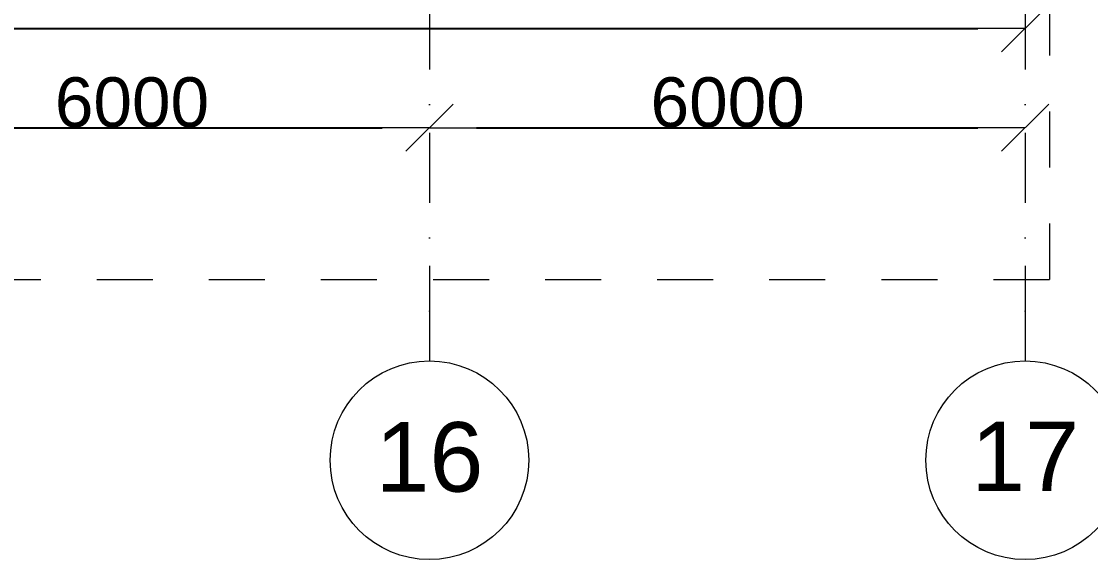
# Model space of a CAD drawing. Header units: millimetres. Extents: x -34838 to 729576, y -214038 to 121482.
# Drawn here: x 612070 to 622840, y -62173 to -56755 of the extents above; entities that cross this region are included whole.
import ezdxf
from ezdxf.enums import TextEntityAlignment as Align

# ---------------------------------------------------------------- set-up
doc = ezdxf.new("R2010")
doc.units = ezdxf.units.MM
doc.header["$MEASUREMENT"] = 0
doc.linetypes.add('Штриховая', pattern=[1128.888893, 564.444447, -564.444447])
doc.linetypes.add('Штрихпунктирная', pattern=[1340.555525, 705.555534, -352.777767, 0, -282.222223])
doc.layers.add('0_Ном._пера__54', color=7, linetype='Continuous', lineweight=15, true_color=0x5f5f5f)
doc.layers.add('А _ ОСІ КООРДИНАЦІЙНІ.3D', color=7, linetype='Continuous')
doc.layers.add('А _ ОСІ КООРДИНАЦІЙНІ.3D_Ном._пера__105', color=7, linetype='Continuous', lineweight=13)
doc.layers.add('А _ ОСІ КООРДИНАЦІЙНІ.3D_Ном._пера__25', color=7, linetype='Continuous', lineweight=0)
doc.styles.add('СГЕНЕРИР_СТИЛЬ_1', font='Arial.ttf')
doc.dimstyles.new('СГЕНЕРИР_СТИЛЬ__2', dxfattribs={"dimtxt": 500, "dimasz": 475, "dimexe": 0.18, "dimexo": 0.0625, "dimgap": 0.09, "dimtad": 1, "dimtih": 1, "dimtoh": 1, "dimdec": 0, "dimzin": 0, "dimdsep": 46, "dimtxsty": 'СГЕНЕРИР_СТИЛЬ_1', "dimblk": 'ARROWHEAD_6', "dimblk1": 'ARROWHEAD_6', "dimblk2": 'ARROWHEAD_6', "dimcen": 0.09, "dimse1": 1, "dimse2": 1, "dimclrd": 7, "dimclre": 7, "dimclrt": 7, "dimazin": 0, "dimtfac": 1, "dimtdec": 4, "dimtmove": 0, "dimatfit": 3, "dimfxl": 1, "dimtolj": 1, "dimtzin": 0, "dimarcsym": 0})

# ---------------------------------------------------------------- blocks, each defined once
blk = doc.blocks.new('ARROWHEAD_6')
at = {"color": 0, "linetype": 'Continuous', "lineweight": 0}
for p, q in [((-0.5, -0.5), (0.5, 0.5)), ((0, 0), (-1, 0))]:
    blk.add_line(p, q, dxfattribs=at)
blk = doc.blocks.new('*D460')
at = {"color": 7, "linetype": 'Continuous', "lineweight": -2, "transparency": 16777216}
blk.add_line((610655, -57825), (615705, -57825), dxfattribs=at)
at = {"layer": 'Defpoints', "color": 0, "linetype": 'Continuous', "transparency": 16777216}
for p in [(616180, -57825), (610180, -60187), (616180, -60173)]:
    blk.add_point(p, dxfattribs=at)
at = {"color": 7, "linetype": 'Continuous', "lineweight": -2, "transparency": 16777216, "xscale": 474.9999999999999, "yscale": 474.9999999999999, "zscale": 474.9999999999999, "rotation": 180}
blk.add_blockref('ARROWHEAD_6', (610180, -57825), dxfattribs=at)
at = {"color": 7, "linetype": 'Continuous', "lineweight": -2, "transparency": 16777216, "xscale": 474.9999999999999, "yscale": 474.9999999999999, "zscale": 474.9999999999999}
blk.add_blockref('ARROWHEAD_6', (616180, -57825), dxfattribs=at)
at = {"color": 7, "linetype": 'Continuous', "lineweight": 13, "transparency": 16777216, "insert": (613184, -57571), "char_height": 500, "attachment_point": 5, "style": 'СГЕНЕРИР_СТИЛЬ_1'}
blk.add_mtext('\\A1;6000', dxfattribs=at)
blk = doc.blocks.new('*D461')
at = {"color": 7, "linetype": 'Continuous', "lineweight": -2, "transparency": 16777216}
blk.add_line((616655, -57825), (621705, -57825), dxfattribs=at)
at = {"layer": 'Defpoints', "color": 0, "linetype": 'Continuous', "transparency": 16777216}
for p in [(622180, -57825), (616180, -60173), (622180, -60173)]:
    blk.add_point(p, dxfattribs=at)
at = {"color": 7, "linetype": 'Continuous', "lineweight": -2, "transparency": 16777216, "xscale": 474.9999999999999, "yscale": 474.9999999999999, "zscale": 474.9999999999999, "rotation": 180}
blk.add_blockref('ARROWHEAD_6', (616180, -57825), dxfattribs=at)
at = {"color": 7, "linetype": 'Continuous', "lineweight": -2, "transparency": 16777216, "xscale": 474.9999999999999, "yscale": 474.9999999999999, "zscale": 474.9999999999999}
blk.add_blockref('ARROWHEAD_6', (622180, -57825), dxfattribs=at)
at = {"color": 7, "linetype": 'Continuous', "lineweight": 13, "transparency": 16777216, "insert": (619184, -57571), "char_height": 500, "attachment_point": 5, "style": 'СГЕНЕРИР_СТИЛЬ_1'}
blk.add_mtext('\\A1;6000', dxfattribs=at)
blk = doc.blocks.new('*D462')
at = {"color": 7, "linetype": 'Continuous', "lineweight": -2, "transparency": 16777216}
blk.add_line((526655, -56825), (621705, -56825), dxfattribs=at)
at = {"layer": 'Defpoints', "color": 0, "linetype": 'Continuous', "transparency": 16777216}
for p in [(622180, -56825), (622180, -58175), (526180, -60187)]:
    blk.add_point(p, dxfattribs=at)
at = {"color": 7, "linetype": 'Continuous', "lineweight": -2, "transparency": 16777216, "xscale": 474.9999999999999, "yscale": 474.9999999999999, "zscale": 474.9999999999999, "rotation": 180}
blk.add_blockref('ARROWHEAD_6', (526180, -56825), dxfattribs=at)
at = {"color": 7, "linetype": 'Continuous', "lineweight": -2, "transparency": 16777216, "xscale": 474.9999999999999, "yscale": 474.9999999999999, "zscale": 474.9999999999999}
blk.add_blockref('ARROWHEAD_6', (622180, -56825), dxfattribs=at)
at = {"color": 7, "linetype": 'Continuous', "lineweight": 13, "transparency": 16777216, "insert": (574185, -56571), "char_height": 500, "attachment_point": 5, "style": 'СГЕНЕРИР_СТИЛЬ_1'}
blk.add_mtext('\\A1;96000', dxfattribs=at)
blk = doc.blocks.new('Стандартный Маркер Сетки_4')
at = {"layer": 'А _ ОСІ КООРДИНАЦІЙНІ.3D_Ном._пера__105', "color": 7, "linetype": 'Штрихпунктирная', "lineweight": 13}
for p, q in [((500, 0), (18386, 0)), ((18386, 0), (18886, 0))]:
    blk.add_line(p, q, dxfattribs=at)
at = {"layer": 'А _ ОСІ КООРДИНАЦІЙНІ.3D_Ном._пера__105', "color": 7, "linetype": 'Continuous', "lineweight": 13}
blk.add_circle((19886, 0), 1000, dxfattribs=at)
at = {"layer": 'А _ ОСІ КООРДИНАЦІЙНІ.3D_Ном._пера__105', "color": 7, "linetype": 'Штрихпунктирная', "lineweight": 13}
blk.add_point((18386, 0), dxfattribs=at)
blk.add_point((18386, 0), dxfattribs=at)
at = {"layer": 'А _ ОСІ КООРДИНАЦІЙНІ.3D_Ном._пера__25', "color": 7, "lineweight": 0, "style": 'СГЕНЕРИР_СТИЛЬ_1'}
blk.add_attdef('AC_MarkerText_1', text='', height=700, rotation=90, dxfattribs=at).set_placement((19886, 34), align=Align.MIDDLE_CENTER)

msp = doc.modelspace()

# ---------------------------------------------------------------- linework, layer by layer
at = {"layer": '0_Ном._пера__54', "color": 251, "linetype": 'Штриховая', "lineweight": 15, "true_color": 0x5f5f5f}
for p, q in [((622430, -59354.5), (622430, -39054.5)), ((525905, -59354.5), (622430, -59354.5))]:
    msp.add_line(p, q, dxfattribs=at)

# ---------------------------------------------------------------- block references
at = {"layer": 'А _ ОСІ КООРДИНАЦІЙНІ.3D', "color": 7, "linetype": 'Continuous', "lineweight": 60}
ref = msp.add_blockref('Стандартный Маркер Сетки_4', (616180, -41287.4), dxfattribs=dict(at, zscale=1000, rotation=270))
ref.add_attrib('AC_MarkerText_1', '16', dxfattribs={"layer": 'А _ ОСІ КООРДИНАЦІЙНІ.3D_Ном._пера__25', "color": 7, "lineweight": 0, "height": 700, "rotation": 360, "style": 'СГЕНЕРИР_СТИЛЬ_1'}).set_placement((616180, -61139.2), align=Align.MIDDLE_CENTER)
ref = msp.add_blockref('Стандартный Маркер Сетки_4', (622180, -41287.4), dxfattribs=dict(at, zscale=1000, rotation=270))
ref.add_attrib('AC_MarkerText_1', '17', dxfattribs={"layer": 'А _ ОСІ КООРДИНАЦІЙНІ.3D_Ном._пера__25', "color": 7, "lineweight": 0, "height": 700, "rotation": 360, "style": 'СГЕНЕРИР_СТИЛЬ_1'}).set_placement((622180, -61133.4), align=Align.MIDDLE_CENTER)

# ---------------------------------------------------------------- dimensions: what is measured, and where the dimension line sits
at = {"color": 7, "linetype": 'Continuous', "lineweight": 13}
for base, p1, p2, picture, middle in [((622180, -56824.5), (526180, -60186.6), (622180, -58174.5), '*D462', (574184.8, -56824.5)), ((616180, -57824.5), (610180, -60186.6), (616180, -60173.4), '*D460', (613183.9, -57824.5)), ((622180, -57824.5), (616180, -60173.4), (622180, -60173.4), '*D461', (619183.9, -57824.5))]:
    dim = msp.add_linear_dim(base=base, p1=p1, p2=p2, dimstyle='СГЕНЕРИР_СТИЛЬ__2', dxfattribs=at)
    dim.commit()
    dim.dimension.update_dxf_attribs({"geometry": picture, "text_midpoint": middle, "dimtype": 160})

doc.saveas('drawing.dxf')
